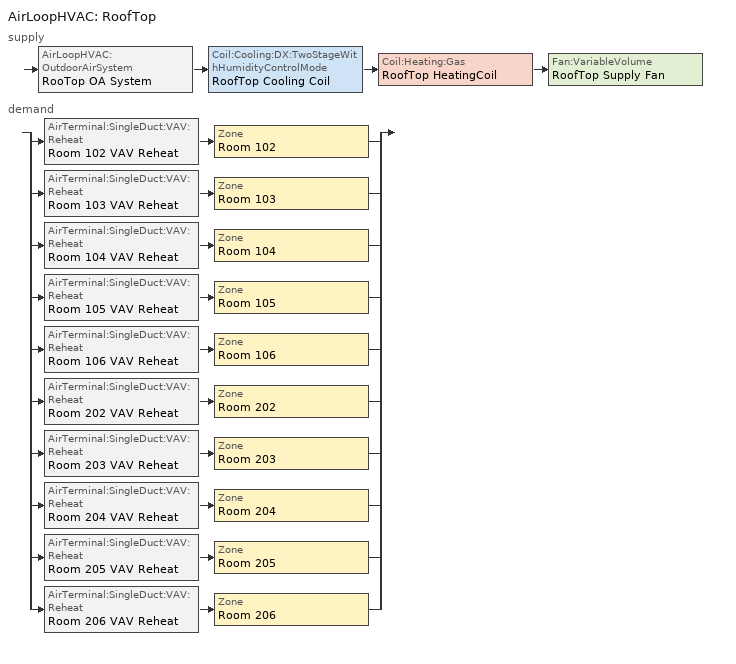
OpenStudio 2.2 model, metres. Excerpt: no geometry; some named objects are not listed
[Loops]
AirLoopHVAC 'RoofTop'
 supply: AirLoopHVAC:OutdoorAirSystem 'RooTop OA System' > Coil:Cooling:DX:TwoStageWithHumidityControlMode 'RoofTop Cooling Coil' > Coil:Heating:Gas 'RoofTop HeatingCoil' > Fan:VariableVolume 'RoofTop Supply Fan'
 demand: split
  | AirTerminal:SingleDuct:VAV:Reheat 'Room 102 VAV Reheat' > Zone 'Room 102'
  | AirTerminal:SingleDuct:VAV:Reheat 'Room 103 VAV Reheat' > Zone 'Room 103'
  | AirTerminal:SingleDuct:VAV:Reheat 'Room 104 VAV Reheat' > Zone 'Room 104'
  | AirTerminal:SingleDuct:VAV:Reheat 'Room 105 VAV Reheat' > Zone 'Room 105'
  | AirTerminal:SingleDuct:VAV:Reheat 'Room 106 VAV Reheat' > Zone 'Room 106'
  | AirTerminal:SingleDuct:VAV:Reheat 'Room 202 VAV Reheat' > Zone 'Room 202'
  | AirTerminal:SingleDuct:VAV:Reheat 'Room 203 VAV Reheat' > Zone 'Room 203'
  | AirTerminal:SingleDuct:VAV:Reheat 'Room 204 VAV Reheat' > Zone 'Room 204'
  | AirTerminal:SingleDuct:VAV:Reheat 'Room 205 VAV Reheat' > Zone 'Room 205'
  | AirTerminal:SingleDuct:VAV:Reheat 'Room 206 VAV Reheat' > Zone 'Room 206'
[Sizing:Zone] Zone Cooling Design Supply Air Temperature Input Method=SupplyAirTemperature; Zone Cooling Design Supply Air Temperature {C}=14.4444; Zone Cooling Design Supply Air Temperature Difference {deltaC}=8.33333; Zone Heating Design Supply Air Temperature Input Method=SupplyAirTemperature; Zone Heating Design Supply Air Temperature {C}=48.8889; Zone Heating Design Supply Air Temperature Difference {deltaC}=30; Zone Cooling Design Supply Air Humidity Ratio {kg-H2O/kg-air}=0.008; Zone Heating Design Supply Air Humidity Ratio {kg-H2O/kg-air}=0.008; Cooling Design Air Flow Method=Flow/Zone; Cooling Minimum Air Flow Fraction=0; Heating Design Air Flow Method=DesignDay; Heating Maximum Air Flow Fraction=0; Design Zone Air Distribution Effectiveness in Cooling Mode=1; Design Zone Air Distribution Effectiveness in Heating Mode=1; Account for Dedicated Outdoor Air System=No; Dedicated Outdoor Air System Control Strategy=NeutralSupplyAir; Dedicated Outdoor Air Low Setpoint Temperature for Design {C}=autosize; Dedicated Outdoor Air High Setpoint Temperature for Design {C}=autosize
Name | Cooling Design Air Flow Rate {m3/s} | Heating Design Air Flow Rate {m3/s}
Room 105; Room 106; Room 204 | 0.283168 | 0.174621
Room 206; Room 205 | 0.297327 | 0.174621
Room 102 | 0.132145 | 0.0566337
Room 202 | 0.212376 | 0.099109
Room 103 | 0.188779 | 0.0566337
Room 104 | 0.264291 | 0.0566337
Room 203 | 0.117987 | 0.0707921
[Zone equipment]
Room 105: Room 105 VAV Reheat
Room 206: Room 206 VAV Reheat
Room 102: Room 102 VAV Reheat
Room 106: Room 106 VAV Reheat
Room 202: Room 202 VAV Reheat
Room 205: Room 205 VAV Reheat
Room 103: Room 103 VAV Reheat
Room 104: Room 104 VAV Reheat
Room 204: Room 204 VAV Reheat
Room 203: Room 203 VAV Reheat
[AirLoopHVAC]
RoofTop: Availability Schedule=FanAvailSched; Availability Manager=Availability Manager Night Cycle 1; Design Supply Air Flow Rate {m3/s}=AutoSize
[Sizing:System]
RoofTop: Type of Load to Size On=Sensible; Design Outdoor Air Flow Rate {m3/s}=0; Minimum System Air Flow Ratio=0.9; Preheat Design Temperature {C}=2; Preheat Design Humidity Ratio {kg-H2O/kg-Air}=0.008; Precool Design Temperature {C}=11; Precool Design Humidity Ratio {kg-H2O/kg-Air}=0.008; Central Cooling Design Supply Air Temperature {C}=14.4444; Central Heating Design Supply Air Temperature {C}=43.3; Sizing Option=NonCoincident; 100% Outdoor Air in Cooling=No; 100% Outdoor Air in Heating=No; Central Cooling Design Supply Air Humidity Ratio {kg-H2O/kg-Air}=0.008; Central Heating Design Supply Air Humidity Ratio {kg-H2O/kg-Air}=0.008; Cooling Design Air Flow Method=Flow/System; Cooling Design Air Flow Rate {m3/s}=1.65182; Heating Design Air Flow Method=Flow/System; Heating Design Air Flow Rate {m3/s}=1.51023; System Outdoor Air Method=ZoneSum; Zone Maximum Outdoor Air Fraction=1; Cooling Supply Air Flow Rate Per Floor Area {m3/s-m2}=0.00996765; Cooling Fraction of Autosized Cooling Supply Air Flow Rate=1; Cooling Supply Air Flow Rate Per Unit Cooling Capacity {m3/s-W}=3.94755e-05; Heating Supply Air Flow Rate Per Floor Area {m3/s-m2}=0.00996765; Heating Fraction of Autosized Heating Supply Air Flow Rate=1; Heating Fraction of Autosized Cooling Supply Air Flow Rate=1; Heating Supply Air Flow Rate Per Unit Heating Capacity {m3/s-W}=3.15882e-05; Cooling Design Capacity Method=CoolingDesignCapacity; Cooling Design Capacity {W}=autosize; Cooling Design Capacity Per Floor Area {W/m2}=234.7; Fraction of Autosized Cooling Design Capacity=1; Heating Design Capacity Method=HeatingDesignCapacity; Heating Design Capacity {W}=autosize; Heating Design Capacity Per Floor Area {W/m2}=157; Fraction of Autosized Heating Design Capacity=1; Central Cooling Capacity Control Method=OnOff
[AvailabilityManager:NightCycle]
Availability Manager Night Cycle 1: Control Type=StayOff; Thermostat Tolerance {deltaC}=1.38889; Cycling Run Time {s}=3600
[Fan:VariableVolume]
RoofTop Supply Fan: Availability Schedule=Always On Discrete; Fan Efficiency=0.9; Pressure Rise {Pa}=1000; Maximum Flow Rate {m3/s}=2.35974; Fan Power Minimum Flow Rate Input Method=FixedFlowRate; Fan Power Minimum Flow Fraction=0; Fan Power Minimum Air Flow Rate {m3/s}=1.33089; Motor Efficiency=0.9; Motor In Airstream Fraction=1; Fan Power Coefficient 1=0.2823; Fan Power Coefficient 2=-0.6037; Fan Power Coefficient 3=4.0033; Fan Power Coefficient 4=-3.8509; Fan Power Coefficient 5=1.1559
[Coil:Heating:Gas]
RoofTop HeatingCoil: Availability Schedule=Always Off Discrete; Gas Burner Efficiency=0.81; Nominal Capacity {W}=35755; Parasitic Electric Load {W}=0; Part Load Fraction Correlation Curve=RoofTop Heating Coil PLF-FPLR; Parasitic Gas Load {W}=0
[CoilPerformance:DX:Cooling] Gross Rated Sensible Heat Ratio=0.687; Gross Rated Cooling COP {W/W}=3.3; Rated Air Flow Rate {m3/s}=2.12376; Part Load Fraction Correlation Curve=Lennox KCA120S4 PLFFPLR; Nominal Time for Condensate Removal to Begin {s}=0; Ratio of Initial Moisture Evaporation Rate and Steady State Latent Capacity=0; Maximum Cycling Rate {cycles/hr}=0; Latent Capacity Time Constant {s}=0; Condenser Type=AirCooled; Evaporative Condenser Effectiveness=0.9; Evaporative Condenser Air Flow Rate {m3/s}=autosize; Evaporative Condenser Pump Rated Power Consumption {W}=autosize
Name | Gross Rated Total Cooling Capacity {W} | Fraction of Air Flow Bypassed Around Coil | Total Cooling Capacity Function of Temperature Curve | Total Cooling Capacity Function of Flow Fraction Curve | Energy Input Ratio Function of Temperature Curve | Energy Input Ratio Function of Flow Fraction Curve
Lennox KCA120S4 Stage 1 | 21023.7 | 0.5 | Lennox KCA120S4 Stage 1 CapFT | Lennox KCA120S4 Stage 1 CapFFF | Lennox KCA120S4 Stage 1 EIRFT | Lennox KCA120S4 Stage 1 EIRFFF
Lennox KCA120S4 Stage 1&2 | 43081.5 | 0 | Lennox KCA120S4 Stage 1&2 CapFT | Lennox KCA120S4 Stage 1&2 CapFFF | Lennox KCA120S4 Stage 1&2 EIRFT | Lennox KCA120S4 Stage 1&2 EIRFFF
[Coil:Cooling:DX:TwoStageWithHumidityControlMode]
RoofTop Cooling Coil: Availability Schedule=Always On Discrete; Crankcase Heater Capacity {W}=0; Maximum Outdoor Dry-Bulb Temperature for Crankcase Heater Operation {C}=10; Number of Capacity Stages=2; Number of Enhanced Dehumidification Modes=0; Normal Mode Stage 1 Coil Performance=Lennox KCA120S4 Stage 1; Normal Mode Stage 1 Plus 2 Coil Performance=Lennox KCA120S4 Stage 1&2; Basin Heater Capacity {W/K}=0; Basin Heater Setpoint Temperature {C}=2
[Controller:OutdoorAir]
RoofTop OA Controller: Minimum Outdoor Air Flow Rate {m3/s}=0; Maximum Outdoor Air Flow Rate {m3/s}=0; Economizer Control Type=NoEconomizer; Economizer Control Action Type=ModulateFlow; Economizer Maximum Limit Dry-Bulb Temperature {C}=28; Economizer Maximum Limit Enthalpy {J/kg}=64000; Economizer Minimum Limit Dry-Bulb Temperature {C}=-100; Lockout Type=NoLockout; Minimum Limit Type=ProportionalMinimum; Controller Mechanical Ventilation=Controller Mechanical Ventilation 1; High Humidity Control=No; Heat Recovery Bypass Control Type=BypassWhenWithinEconomizerLimits
[Controller:MechanicalVentilation]
Controller Mechanical Ventilation 1: Availability Schedule=Always On Discrete; System Outdoor Air Method=ZoneSum
[AirLoopHVAC:OutdoorAirSystem]
RooTop OA System: Controller=RoofTop OA Controller
[Coil:Heating:Electric] Availability Schedule=Always On Discrete; Efficiency=1
Name | Nominal Capacity {W}
Room 102 Reheat Coil; Room 103 Reheat Coil | 1000
Room 104 Reheat Coil; Room 105 Reheat Coil; Room 106 Reheat Coil; Room 204 Reheat Coil; Room 205 Reheat Coil; Room 206 Reheat Coil | 5000
Room 202 Reheat Coil | 2000
Room 203 Reheat Coil | 1500
[AirTerminal:SingleDuct:VAV:Reheat] Availability Schedule=Always On Discrete; Zone Minimum Air Flow Input Method=FixedFlowRate; Constant Minimum Air Flow Fraction=0.3; Maximum Hot Water or Steam Flow Rate {m3/s}=AutoSize; Minimum Hot Water or Steam Flow Rate {m3/s}=0; Convergence Tolerance=0.001; Damper Heating Action=Reverse; Maximum Flow per Zone Floor Area During Reheat {m3/s-m2}=AutoSize; Maximum Flow Fraction During Reheat=AutoSize; Maximum Reheat Air Temperature {C}=35; Control For Outdoor Air=No
Name | Maximum Air Flow Rate {m3/s} | Fixed Minimum Air Flow Rate {m3/s} | Reheat Coil
Room 102 VAV Reheat | 0.132145 | 0.0943895 | Room 102 Reheat Coil
Room 103 VAV Reheat | 0.188779 | 0.0566337 | Room 103 Reheat Coil
Room 104 VAV Reheat | 0.264291 | 0.174621 | Room 104 Reheat Coil
Room 105 VAV Reheat | 0.283168 | 0.174621 | Room 105 Reheat Coil
Room 106 VAV Reheat | 0.283168 | 0.174621 | Room 106 Reheat Coil
Room 202 VAV Reheat | 0.212376 | 0.099109 | Room 202 Reheat Coil
Room 203 VAV Reheat | 0.117987 | 0.0707921 | Room 203 Reheat Coil
Room 204 VAV Reheat | 0.283168 | 0.174621 | Room 204 Reheat Coil
Room 205 VAV Reheat | 0.283168 | 0.174621 | Room 205 Reheat Coil
Room 206 VAV Reheat | 0.297327 | 0.174621 | Room 206 Reheat Coil
[AirLoopHVAC:ReturnPlenum]
Name | ThermalZone
Air Loop HVAC Return Plenum 1 | 1F Plenum
Air Loop HVAC Return Plenum 2 | 2F Plenum
[EnergyManagementSystem:Actuator] Actuated Component Type=System Node Setpoint; Actuated Component Control Type=Temperature Setpoint
Name | Actuated Component
CoolingSupplyT | RoofTop Cooling Coil Outlet
HeatingSupplyT | RoofTop Heating Coil Outlet
[Curve:Cubic]
RoofTop Heating Coil PLF-FPLR: Coefficient1 Constant=0.8; Coefficient2 x=0.2; Coefficient3 x**2=0; Coefficient4 x**3=0; Minimum Value of x=0; Maximum Value of x=1
[Curve:Biquadratic] Minimum Value of x=17.22; Maximum Value of x=21.67; Input Unit Type for X=Temperature; Input Unit Type for Y=Temperature; Output Unit Type=Dimensionless
Name | Coefficient1 Constant | Coefficient2 x | Coefficient3 x**2 | Coefficient4 y | Coefficient5 y**2 | Coefficient6 x*y | Minimum Value of y | Maximum Value of y
Lennox KCA120S4 Stage 1&2 EIRFT | 0.775874 | -0.00515 | 0.0002254 | -0.004281 | 0.0006657 | -0.0006284 | 29.44 | 46.11
Lennox KCA120S4 Stage 1 CapFT | 0.638343 | 0.0368605 | -0.0002156 | -0.0032619 | -4.14e-05 | -0.0001587 | 18.33 | 35
Lennox KCA120S4 Stage 1&2 CapFT | 0.680333 | 0.0268925 | 0.0001473 | 0.0003186 | -5.84e-05 | -0.0002929 | 29.44 | 46.11
Lennox KCA120S4 Stage 1 EIRFT | 0.660996 | -0.0173045 | 0.0003871 | 0.0121825 | 0.000343 | -0.0004676 | 18.33 | 35
[Curve:Quadratic]
Name | Coefficient1 Constant | Coefficient2 x | Coefficient3 x**2 | Minimum Value of x | Maximum Value of x
Lennox KCA120S4 PLFFPLR | 0.85 | 0.15 | 0 | 0 | 1
Lennox KCA120S4 Stage 1 CapFFF | 0.642249 | 0.549404 | -0.191653 | 0.8 | 1.2
Lennox KCA120S4 Stage 1 EIRFFF | 1.30167 | -0.46596 | 0.16429 | 0.8 | 1.2
Lennox KCA120S4 Stage 1&2 CapFFF | 0.671654 | 0.494597 | -0.166251 | 0.8 | 1.2
Lennox KCA120S4 Stage 1&2 EIRFFF | 1.28125 | -0.428849 | 0.147598 | 0.8 | 1.2
[Schedule:Ruleset]
FanAvailSched: Default Day Schedule=FanAvailSched Default Schedule; Summer Design Day Schedule=FanAvailSched Summer Design Day; Winter Design Day Schedule=FanAvailSched Winter Design Day
[Schedule:Day]
FanAvailSched Default Schedule: 24, 0, 0
FanAvailSched Rule 1 Day Schedule: 6, 0, 0, 18, 0, 1, 24, 0, 0
FanAvailSched Summer Design Day; FanAvailSched Winter Design Day: 24, 0, 1
[Schedule:Rule]
FanAvailSched Rule 1: Schedule Ruleset=FanAvailSched; Rule Order=0; Day Schedule=FanAvailSched Rule 1 Day Schedule; Apply Sunday=Yes; Apply Monday=Yes; Apply Tuesday=Yes; Apply Wednesday=Yes; Apply Thursday=Yes; Apply Friday=Yes; Apply Saturday=Yes; Date Specification Type=DateRange; Start Month=1; Start Day=1; End Month=12; End Day=31
[Schedule:Constant]
Name | Value
Always On Discrete | 1
Always Off Discrete | 0
